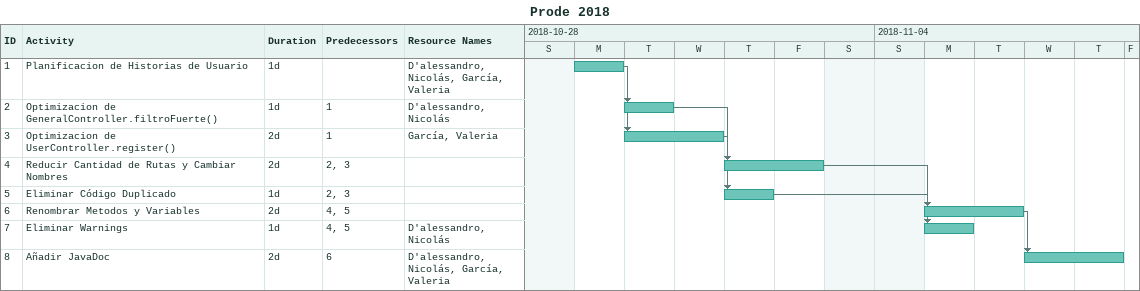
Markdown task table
Prode 2018

| ID | Task | Duration | Start | Finish | Predecessors | Resources |
|---|---|---|---|---|---|---|
| 1 | Planificacion de Historias de Usuario | 1d | 2018-10-29 | 2018-10-29 |  | D'alessandro, Nicolás, García, Valeria |
| 2 | Optimizacion de GeneralController.filtroFuerte() | 1d | 2018-10-30 | 2018-10-30 | 1 | D'alessandro, Nicolás |
| 3 | Optimizacion de UserController.register() | 2d | 2018-10-30 | 2018-10-31 | 1 | García, Valeria |
| 4 | Reducir Cantidad de Rutas y Cambiar Nombres | 2d | 2018-11-01 | 2018-11-02 | 2, 3 |  |
| 5 | Eliminar Código Duplicado | 1d | 2018-11-01 | 2018-11-01 | 2, 3 |  |
| 6 | Renombrar Metodos y Variables | 2d | 2018-11-05 | 2018-11-06 | 4, 5 |  |
| 7 | Eliminar Warnings | 1d | 2018-11-05 | 2018-11-05 | 4, 5 | D'alessandro, Nicolás |
| 8 | Añadir JavaDoc | 2d | 2018-11-07 | 2018-11-08 | 6 | D'alessandro, Nicolás, García, Valeria |
